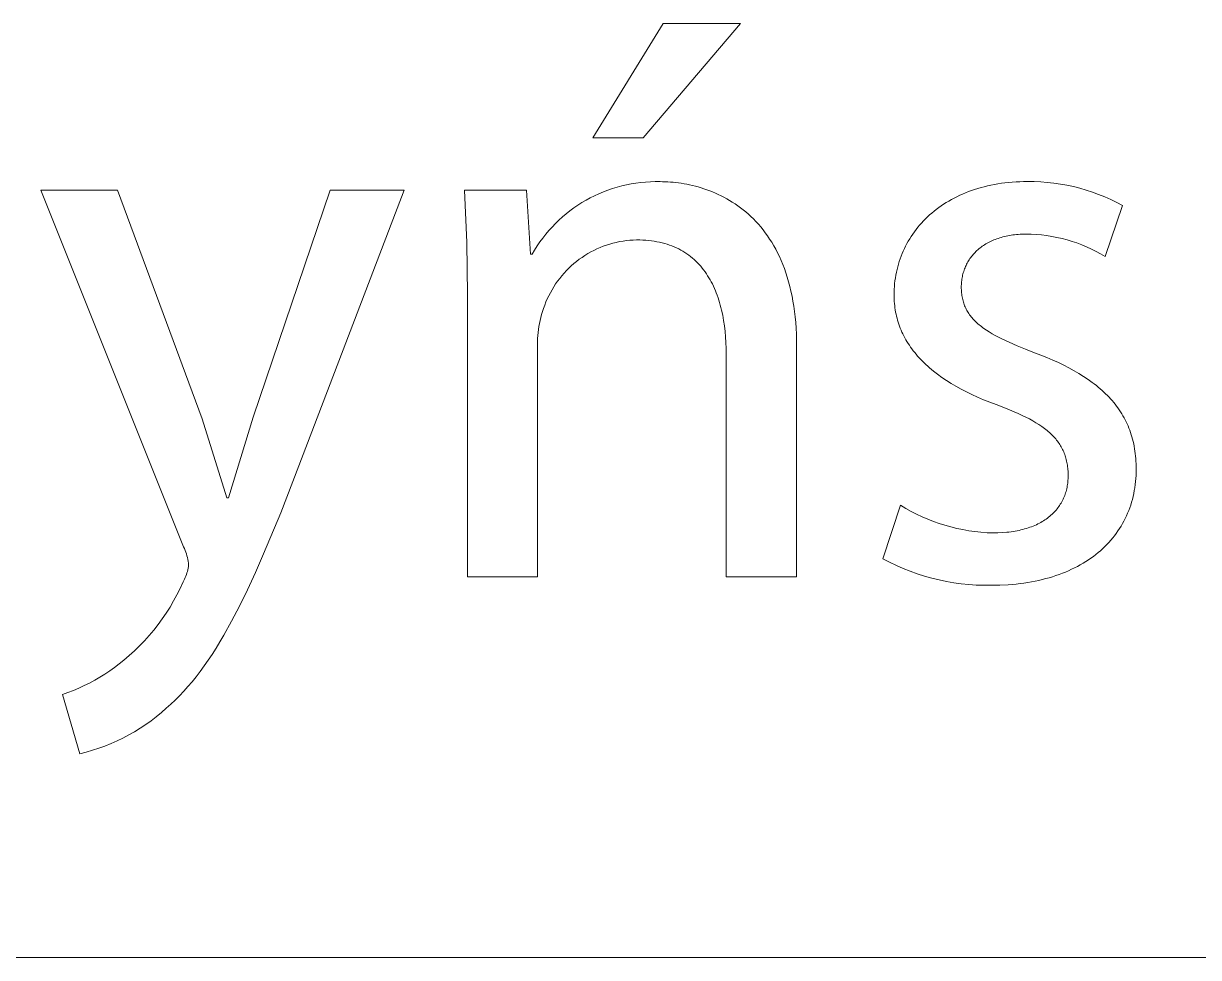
# Model space of a CAD drawing. Header units: millimetres. Extents: x 0 to 4030, y 0 to 2816.
# Drawn here: x 3440.1 to 3499.5, y 0 to 47.2 of the extents above; entities that cross this region are included whole.
import ezdxf

# ---------------------------------------------------------------- set-up
doc = ezdxf.new("R2010")
doc.units = ezdxf.units.MM
doc.header["$MEASUREMENT"] = 0
doc.layers.add('Domyślny', color=7, linetype='Continuous', true_color=0x000000)

msp = doc.modelspace()

# ---------------------------------------------------------------- linework, layer by layer
at = {"layer": 'Domyślny', "color": 18, "lineweight": 15, "true_color": 0x000000}
for p, q in [((3468.882, 41.385), (3472.439, 47.156)), ((3476.344, 47.156), (3471.432, 41.385)), ((3472.439, 47.156), (3476.344, 47.156)), ((3471.432, 41.385), (3468.882, 41.385)), ((3471.547, 39.153), (3471.79, 39.167)), ((3471.79, 39.167), (3472.034, 39.173)), ((3472.034, 39.173), (3472.278, 39.171)), ((3472.278, 39.171), (3472.405, 39.169)), ((3472.405, 39.169), (3472.535, 39.166)), ((3472.535, 39.166), (3472.666, 39.16)), ((3490.253, 39.161), (3490.444, 39.17)), ((3490.444, 39.17), (3490.637, 39.175)), ((3490.637, 39.175), (3490.833, 39.177)), ((3490.833, 39.177), (3491.167, 39.175)), ((3491.167, 39.175), (3491.501, 39.16)), ((3448.219, 20.731), (3441.012, 38.741)), ((3441.012, 38.741), (3444.877, 38.741)), ((3444.877, 38.741), (3449.158, 27.199)), ((3451.735, 27.28), (3455.613, 38.741)), ((3459.358, 38.741), (3454.043, 24.824)), ((3455.613, 38.741), (3459.358, 38.741)), ((3462.526, 36.099), (3462.4, 38.741)), ((3462.4, 38.741), (3465.541, 38.741)), ((3465.541, 38.741), (3465.742, 35.507)), ((3469.194, 38.564), (3469.419, 38.659)), ((3469.419, 38.659), (3469.646, 38.745)), ((3469.646, 38.745), (3469.877, 38.824)), ((3469.877, 38.824), (3470.11, 38.895)), ((3470.11, 38.895), (3470.346, 38.958)), ((3470.346, 38.958), (3470.583, 39.014)), ((3470.583, 39.014), (3470.822, 39.061)), ((3470.822, 39.061), (3471.063, 39.099)), ((3471.063, 39.099), (3471.304, 39.13)), ((3471.304, 39.13), (3471.547, 39.153)), ((3472.666, 39.16), (3472.8, 39.151)), ((3472.8, 39.151), (3472.935, 39.14)), ((3472.935, 39.14), (3473.071, 39.125)), ((3473.071, 39.125), (3473.209, 39.108)), ((3473.209, 39.108), (3473.349, 39.088)), ((3473.349, 39.088), (3473.489, 39.065)), ((3473.489, 39.065), (3473.631, 39.039)), ((3473.631, 39.039), (3473.773, 39.01)), ((3473.773, 39.01), (3473.916, 38.978)), ((3473.916, 38.978), (3474.06, 38.942)), ((3474.06, 38.942), (3474.204, 38.903)), ((3474.204, 38.903), (3474.349, 38.861)), ((3474.349, 38.861), (3474.494, 38.814)), ((3474.494, 38.814), (3474.639, 38.765)), ((3474.639, 38.765), (3474.784, 38.711)), ((3474.784, 38.711), (3474.928, 38.654)), ((3474.928, 38.654), (3475.073, 38.593)), ((3475.073, 38.593), (3475.217, 38.528)), ((3487.555, 38.546), (3487.703, 38.608)), ((3487.703, 38.608), (3487.854, 38.667)), ((3487.854, 38.667), (3488.008, 38.724)), ((3488.008, 38.724), (3488.165, 38.777)), ((3488.165, 38.777), (3488.324, 38.827)), ((3488.324, 38.827), (3488.487, 38.874)), ((3488.487, 38.874), (3488.652, 38.918)), ((3488.652, 38.918), (3488.819, 38.958)), ((3488.819, 38.958), (3488.989, 38.995)), ((3488.989, 38.995), (3489.162, 39.029)), ((3489.162, 39.029), (3489.338, 39.06)), ((3489.338, 39.06), (3489.516, 39.087)), ((3489.516, 39.087), (3489.696, 39.111)), ((3489.696, 39.111), (3489.879, 39.131)), ((3489.879, 39.131), (3490.065, 39.148)), ((3490.065, 39.148), (3490.253, 39.161)), ((3491.501, 39.16), (3491.833, 39.135)), ((3491.833, 39.135), (3492.165, 39.098)), ((3492.165, 39.098), (3492.496, 39.05)), ((3492.496, 39.05), (3492.824, 38.991)), ((3492.824, 38.991), (3493.151, 38.921)), ((3493.151, 38.921), (3493.474, 38.839)), ((3493.474, 38.839), (3493.795, 38.747)), ((3493.795, 38.747), (3494.113, 38.644)), ((3494.113, 38.644), (3494.426, 38.53)), ((3467.924, 37.844), (3468.125, 37.982)), ((3468.125, 37.982), (3468.331, 38.112)), ((3468.331, 38.112), (3468.541, 38.236)), ((3468.541, 38.236), (3468.755, 38.353)), ((3468.755, 38.353), (3468.973, 38.462)), ((3468.973, 38.462), (3469.194, 38.564)), ((3475.217, 38.528), (3475.361, 38.459)), ((3475.361, 38.459), (3475.504, 38.385)), ((3475.504, 38.385), (3475.646, 38.308)), ((3475.646, 38.308), (3475.787, 38.226)), ((3475.787, 38.226), (3475.927, 38.14)), ((3475.927, 38.14), (3476.066, 38.05)), ((3476.066, 38.05), (3476.204, 37.955)), ((3486.471, 37.948), (3486.596, 38.032)), ((3486.596, 38.032), (3486.724, 38.113)), ((3486.724, 38.113), (3486.855, 38.192)), ((3486.855, 38.192), (3486.99, 38.268)), ((3486.99, 38.268), (3487.127, 38.342)), ((3487.127, 38.342), (3487.266, 38.413)), ((3487.266, 38.413), (3487.409, 38.481)), ((3487.409, 38.481), (3487.555, 38.546)), ((3494.426, 38.53), (3494.736, 38.405)), ((3494.736, 38.405), (3495.042, 38.27)), ((3495.042, 38.27), (3495.342, 38.125)), ((3495.342, 38.125), (3495.638, 37.97)), ((3467.17, 37.227), (3467.351, 37.391)), ((3467.351, 37.391), (3467.537, 37.548)), ((3467.537, 37.548), (3467.728, 37.699)), ((3467.728, 37.699), (3467.924, 37.844)), ((3476.204, 37.955), (3476.34, 37.855)), ((3476.34, 37.855), (3476.475, 37.751)), ((3476.475, 37.751), (3476.607, 37.642)), ((3476.607, 37.642), (3476.738, 37.528)), ((3476.738, 37.528), (3476.868, 37.41)), ((3476.868, 37.41), (3476.994, 37.286)), ((3485.678, 37.29), (3485.782, 37.391)), ((3485.782, 37.391), (3485.889, 37.49)), ((3485.889, 37.49), (3486, 37.586)), ((3486, 37.586), (3486.113, 37.68)), ((3486.113, 37.68), (3486.229, 37.772)), ((3486.229, 37.772), (3486.348, 37.861)), ((3486.348, 37.861), (3486.471, 37.948)), ((3495.638, 37.97), (3494.752, 35.393)), ((3466.663, 36.7), (3466.826, 36.881)), ((3466.826, 36.881), (3466.995, 37.057)), ((3466.995, 37.057), (3467.17, 37.227)), ((3476.994, 37.286), (3477.119, 37.157)), ((3477.119, 37.157), (3477.242, 37.023)), ((3477.242, 37.023), (3477.361, 36.884)), ((3477.361, 36.884), (3477.479, 36.74)), ((3485.205, 36.753), (3485.293, 36.865)), ((3485.293, 36.865), (3485.385, 36.974)), ((3485.385, 36.974), (3485.479, 37.082)), ((3485.479, 37.082), (3485.577, 37.187)), ((3485.577, 37.187), (3485.678, 37.29)), ((3466.213, 36.125), (3466.356, 36.322)), ((3466.356, 36.322), (3466.507, 36.514)), ((3466.507, 36.514), (3466.663, 36.7)), ((3470.58, 36.196), (3470.409, 36.172)), ((3470.752, 36.213), (3470.58, 36.196)), ((3470.924, 36.225), (3470.752, 36.213)), ((3471.097, 36.232), (3470.924, 36.225)), ((3471.252, 36.23), (3471.097, 36.232)), ((3471.405, 36.224), (3471.252, 36.23)), ((3471.554, 36.214), (3471.405, 36.224)), ((3471.701, 36.201), (3471.554, 36.214)), ((3471.844, 36.184), (3471.701, 36.201)), ((3477.479, 36.74), (3477.593, 36.59)), ((3477.593, 36.59), (3477.705, 36.435)), ((3477.705, 36.435), (3477.813, 36.274)), ((3477.813, 36.274), (3477.919, 36.108)), ((3484.812, 36.167), (3484.884, 36.288)), ((3484.884, 36.288), (3484.96, 36.407)), ((3484.96, 36.407), (3485.038, 36.525)), ((3485.038, 36.525), (3485.12, 36.64)), ((3485.12, 36.64), (3485.205, 36.753)), ((3489.063, 36.195), (3488.993, 36.164)), ((3489.133, 36.226), (3489.063, 36.195)), ((3489.205, 36.255), (3489.133, 36.226)), ((3489.279, 36.282), (3489.205, 36.255)), ((3489.354, 36.309), (3489.279, 36.282)), ((3489.431, 36.333), (3489.354, 36.309)), ((3489.509, 36.357), (3489.431, 36.333)), ((3489.588, 36.379), (3489.509, 36.357)), ((3489.669, 36.399), (3489.588, 36.379)), ((3489.752, 36.418), (3489.669, 36.399)), ((3489.835, 36.435), (3489.752, 36.418)), ((3489.921, 36.451), (3489.835, 36.435)), ((3490.008, 36.465), (3489.921, 36.451)), ((3490.096, 36.478), (3490.008, 36.465)), ((3490.185, 36.489), (3490.096, 36.478)), ((3490.276, 36.498), (3490.185, 36.489)), ((3490.369, 36.506), (3490.276, 36.498)), ((3490.463, 36.512), (3490.369, 36.506)), ((3490.558, 36.517), (3490.463, 36.512)), ((3490.655, 36.519), (3490.558, 36.517)), ((3490.753, 36.52), (3490.655, 36.519)), ((3491.016, 36.516), (3490.753, 36.52)), ((3491.278, 36.502), (3491.016, 36.516)), ((3491.54, 36.48), (3491.278, 36.502)), ((3491.801, 36.448), (3491.54, 36.48)), ((3492.061, 36.408), (3491.801, 36.448)), ((3492.32, 36.359), (3492.061, 36.408)), ((3492.576, 36.301), (3492.32, 36.359)), ((3492.83, 36.234), (3492.576, 36.301)), ((3493.082, 36.158), (3492.83, 36.234)), ((3462.561, 33.453), (3462.526, 36.099)), ((3465.823, 35.507), (3465.946, 35.717)), ((3465.946, 35.717), (3466.076, 35.923)), ((3466.076, 35.923), (3466.213, 36.125)), ((3468.78, 35.621), (3468.629, 35.536)), ((3468.933, 35.701), (3468.78, 35.621)), ((3469.089, 35.775), (3468.933, 35.701)), ((3469.247, 35.844), (3469.089, 35.775)), ((3469.408, 35.908), (3469.247, 35.844)), ((3469.57, 35.966), (3469.408, 35.908)), ((3469.735, 36.019), (3469.57, 35.966)), ((3469.901, 36.066), (3469.735, 36.019)), ((3470.069, 36.107), (3469.901, 36.066)), ((3470.238, 36.142), (3470.069, 36.107)), ((3470.409, 36.172), (3470.238, 36.142)), ((3471.984, 36.164), (3471.844, 36.184)), ((3472.121, 36.14), (3471.984, 36.164)), ((3472.254, 36.112), (3472.121, 36.14)), ((3472.385, 36.081), (3472.254, 36.112)), ((3472.513, 36.047), (3472.385, 36.081)), ((3472.638, 36.009), (3472.513, 36.047)), ((3472.76, 35.968), (3472.638, 36.009)), ((3472.879, 35.924), (3472.76, 35.968)), ((3472.995, 35.876), (3472.879, 35.924)), ((3473.109, 35.825), (3472.995, 35.876)), ((3473.219, 35.771), (3473.109, 35.825)), ((3473.327, 35.715), (3473.219, 35.771)), ((3473.431, 35.655), (3473.327, 35.715)), ((3473.533, 35.592), (3473.431, 35.655)), ((3477.919, 36.108), (3478.021, 35.935)), ((3478.021, 35.935), (3478.119, 35.758)), ((3478.119, 35.758), (3478.215, 35.574)), ((3484.503, 35.538), (3484.558, 35.667)), ((3484.558, 35.667), (3484.617, 35.795)), ((3484.617, 35.795), (3484.678, 35.921)), ((3484.678, 35.921), (3484.744, 36.045)), ((3484.744, 36.045), (3484.812, 36.167)), ((3488.231, 35.64), (3488.184, 35.592)), ((3488.281, 35.687), (3488.231, 35.64)), ((3488.332, 35.733), (3488.281, 35.687)), ((3488.384, 35.778), (3488.332, 35.733)), ((3488.438, 35.822), (3488.384, 35.778)), ((3488.494, 35.865), (3488.438, 35.822)), ((3488.551, 35.906), (3488.494, 35.865)), ((3488.61, 35.947), (3488.551, 35.906)), ((3488.67, 35.986), (3488.61, 35.947)), ((3488.732, 36.024), (3488.67, 35.986)), ((3488.795, 36.061), (3488.732, 36.024)), ((3488.859, 36.096), (3488.795, 36.061)), ((3488.926, 36.131), (3488.859, 36.096)), ((3488.993, 36.164), (3488.926, 36.131)), ((3493.331, 36.074), (3493.082, 36.158)), ((3493.577, 35.981), (3493.331, 36.074)), ((3493.82, 35.879), (3493.577, 35.981)), ((3494.059, 35.77), (3493.82, 35.879)), ((3494.294, 35.652), (3494.059, 35.77)), ((3494.525, 35.526), (3494.294, 35.652)), ((3465.742, 35.507), (3465.823, 35.507)), ((3467.925, 35.036), (3467.796, 34.922)), ((3468.059, 35.145), (3467.925, 35.036)), ((3468.197, 35.25), (3468.059, 35.145)), ((3468.338, 35.35), (3468.197, 35.25)), ((3468.482, 35.445), (3468.338, 35.35)), ((3468.629, 35.536), (3468.482, 35.445)), ((3473.632, 35.526), (3473.533, 35.592)), ((3473.729, 35.457), (3473.632, 35.526)), ((3473.823, 35.385), (3473.729, 35.457)), ((3473.914, 35.311), (3473.823, 35.385)), ((3474.002, 35.234), (3473.914, 35.311)), ((3474.088, 35.154), (3474.002, 35.234)), ((3474.171, 35.071), (3474.088, 35.154)), ((3474.252, 34.986), (3474.171, 35.071)), ((3478.215, 35.574), (3478.306, 35.384)), ((3478.306, 35.384), (3478.394, 35.188)), ((3478.394, 35.188), (3478.477, 34.987)), ((3484.316, 35.007), (3484.358, 35.142)), ((3484.358, 35.142), (3484.403, 35.275)), ((3484.403, 35.275), (3484.451, 35.407)), ((3484.451, 35.407), (3484.503, 35.538)), ((3487.791, 35.06), (3487.761, 35.002)), ((3487.823, 35.117), (3487.791, 35.06)), ((3487.857, 35.173), (3487.823, 35.117)), ((3487.892, 35.229), (3487.857, 35.173)), ((3487.929, 35.283), (3487.892, 35.229)), ((3487.968, 35.337), (3487.929, 35.283)), ((3488.008, 35.39), (3487.968, 35.337)), ((3488.049, 35.442), (3488.008, 35.39)), ((3488.093, 35.493), (3488.049, 35.442)), ((3488.137, 35.543), (3488.093, 35.493)), ((3488.184, 35.592), (3488.137, 35.543)), ((3494.752, 35.393), (3494.525, 35.526)), ((3467.317, 34.424), (3467.209, 34.289)), ((3467.43, 34.554), (3467.317, 34.424)), ((3467.548, 34.681), (3467.43, 34.554)), ((3467.67, 34.804), (3467.548, 34.681)), ((3467.796, 34.922), (3467.67, 34.804)), ((3474.33, 34.899), (3474.252, 34.986)), ((3474.405, 34.809), (3474.33, 34.899)), ((3474.478, 34.716), (3474.405, 34.809)), ((3474.548, 34.621), (3474.478, 34.716)), ((3474.616, 34.524), (3474.548, 34.621)), ((3474.682, 34.424), (3474.616, 34.524)), ((3474.745, 34.322), (3474.682, 34.424)), ((3478.477, 34.987), (3478.557, 34.779)), ((3478.557, 34.779), (3478.633, 34.564)), ((3478.633, 34.564), (3478.704, 34.344)), ((3484.162, 34.314), (3484.186, 34.455)), ((3484.186, 34.455), (3484.213, 34.595)), ((3484.213, 34.595), (3484.244, 34.733)), ((3484.244, 34.733), (3484.278, 34.871)), ((3484.278, 34.871), (3484.316, 35.007)), ((3487.559, 34.449), (3487.545, 34.384)), ((3487.575, 34.513), (3487.559, 34.449)), ((3487.593, 34.576), (3487.575, 34.513)), ((3487.612, 34.639), (3487.593, 34.576)), ((3487.633, 34.701), (3487.612, 34.639)), ((3487.655, 34.763), (3487.633, 34.701)), ((3487.679, 34.824), (3487.655, 34.763)), ((3487.705, 34.884), (3487.679, 34.824)), ((3487.732, 34.943), (3487.705, 34.884)), ((3487.761, 35.002), (3487.732, 34.943)), ((3466.911, 33.865), (3466.822, 33.717)), ((3467.005, 34.01), (3466.911, 33.865)), ((3467.105, 34.151), (3467.005, 34.01)), ((3467.209, 34.289), (3467.105, 34.151)), ((3474.805, 34.218), (3474.745, 34.322)), ((3474.864, 34.112), (3474.805, 34.218)), ((3474.92, 34.004), (3474.864, 34.112)), ((3474.973, 33.893), (3474.92, 34.004)), ((3475.024, 33.781), (3474.973, 33.893)), ((3478.704, 34.344), (3478.771, 34.117)), ((3478.771, 34.117), (3478.833, 33.883)), ((3478.833, 33.883), (3478.89, 33.643)), ((3484.103, 33.74), (3484.113, 33.885)), ((3484.113, 33.885), (3484.125, 34.029)), ((3484.125, 34.029), (3484.142, 34.172)), ((3484.142, 34.172), (3484.162, 34.314)), ((3487.492, 33.918), (3487.491, 33.849)), ((3487.491, 33.849), (3487.492, 33.775)), ((3487.495, 33.986), (3487.492, 33.918)), ((3487.499, 34.053), (3487.495, 33.986)), ((3487.505, 34.12), (3487.499, 34.053)), ((3487.512, 34.187), (3487.505, 34.12)), ((3487.522, 34.253), (3487.512, 34.187)), ((3487.533, 34.319), (3487.522, 34.253)), ((3487.545, 34.384), (3487.533, 34.319)), ((3462.561, 19.214), (3462.561, 33.453)), ((3466.585, 33.256), (3466.517, 33.097)), ((3466.659, 33.412), (3466.585, 33.256)), ((3466.738, 33.566), (3466.659, 33.412)), ((3466.822, 33.717), (3466.738, 33.566)), ((3475.073, 33.667), (3475.024, 33.781)), ((3475.12, 33.55), (3475.073, 33.667)), ((3475.164, 33.432), (3475.12, 33.55)), ((3475.206, 33.312), (3475.164, 33.432)), ((3475.246, 33.191), (3475.206, 33.312)), ((3478.89, 33.643), (3478.943, 33.396)), ((3478.943, 33.396), (3478.99, 33.143)), ((3484.096, 33.447), (3484.098, 33.594)), ((3484.097, 33.338), (3484.096, 33.447)), ((3484.101, 33.229), (3484.097, 33.338)), ((3484.098, 33.594), (3484.103, 33.74)), ((3484.107, 33.121), (3484.101, 33.229)), ((3487.492, 33.775), (3487.495, 33.701)), ((3487.495, 33.701), (3487.499, 33.629)), ((3487.499, 33.629), (3487.505, 33.557)), ((3487.505, 33.557), (3487.513, 33.487)), ((3487.513, 33.487), (3487.522, 33.419)), ((3487.522, 33.419), (3487.533, 33.351)), ((3487.533, 33.351), (3487.546, 33.284)), ((3487.546, 33.284), (3487.561, 33.219)), ((3466.397, 32.773), (3466.346, 32.608)), ((3466.455, 32.936), (3466.397, 32.773)), ((3466.517, 33.097), (3466.455, 32.936)), ((3475.284, 33.067), (3475.246, 33.191)), ((3475.32, 32.942), (3475.284, 33.067)), ((3475.353, 32.816), (3475.32, 32.942)), ((3475.385, 32.687), (3475.353, 32.816)), ((3475.441, 32.426), (3475.385, 32.687)), ((3478.99, 33.143), (3479.033, 32.883)), ((3479.033, 32.883), (3479.07, 32.616)), ((3484.116, 33.014), (3484.107, 33.121)), ((3484.127, 32.907), (3484.116, 33.014)), ((3484.14, 32.801), (3484.127, 32.907)), ((3484.156, 32.695), (3484.14, 32.801)), ((3484.174, 32.59), (3484.156, 32.695)), ((3487.561, 33.219), (3487.577, 33.154)), ((3487.577, 33.154), (3487.595, 33.091)), ((3487.595, 33.091), (3487.615, 33.028)), ((3487.615, 33.028), (3487.636, 32.967)), ((3487.636, 32.967), (3487.66, 32.906)), ((3487.66, 32.906), (3487.685, 32.847)), ((3487.685, 32.847), (3487.712, 32.788)), ((3487.712, 32.788), (3487.74, 32.73)), ((3487.74, 32.73), (3487.771, 32.673)), ((3487.771, 32.673), (3487.803, 32.617)), ((3466.218, 32.165), (3466.185, 32.014)), ((3466.256, 32.314), (3466.218, 32.165)), ((3466.298, 32.462), (3466.256, 32.314)), ((3466.346, 32.608), (3466.298, 32.462)), ((3475.49, 32.159), (3475.441, 32.426)), ((3475.53, 31.887), (3475.49, 32.159)), ((3479.07, 32.616), (3479.102, 32.341)), ((3479.102, 32.341), (3479.128, 32.06)), ((3479.128, 32.06), (3479.149, 31.772)), ((3484.195, 32.486), (3484.174, 32.59)), ((3484.218, 32.383), (3484.195, 32.486)), ((3484.244, 32.28), (3484.218, 32.383)), ((3484.273, 32.177), (3484.244, 32.28)), ((3484.303, 32.076), (3484.273, 32.177)), ((3484.337, 31.975), (3484.303, 32.076)), ((3487.803, 32.617), (3487.837, 32.562)), ((3487.837, 32.562), (3487.873, 32.507)), ((3487.873, 32.507), (3487.91, 32.453)), ((3487.91, 32.453), (3487.95, 32.4)), ((3487.95, 32.4), (3487.991, 32.348)), ((3487.991, 32.348), (3488.034, 32.296)), ((3488.034, 32.296), (3488.079, 32.245)), ((3488.079, 32.245), (3488.126, 32.194)), ((3488.126, 32.194), (3488.174, 32.144)), ((3488.174, 32.144), (3488.225, 32.095)), ((3488.225, 32.095), (3488.277, 32.046)), ((3488.277, 32.046), (3488.331, 31.998)), ((3466.115, 31.558), (3466.102, 31.405)), ((3466.133, 31.711), (3466.115, 31.558)), ((3466.157, 31.863), (3466.133, 31.711)), ((3466.185, 32.014), (3466.157, 31.863)), ((3475.563, 31.61), (3475.53, 31.887)), ((3475.588, 31.329), (3475.563, 31.61)), ((3479.149, 31.772), (3479.164, 31.476)), ((3479.164, 31.476), (3479.173, 31.174)), ((3484.372, 31.875), (3484.337, 31.975)), ((3484.411, 31.775), (3484.372, 31.875)), ((3484.451, 31.676), (3484.411, 31.775)), ((3484.494, 31.578), (3484.451, 31.676)), ((3484.54, 31.48), (3484.494, 31.578)), ((3484.588, 31.384), (3484.54, 31.48)), ((3488.331, 31.998), (3488.387, 31.95)), ((3488.387, 31.95), (3488.445, 31.903)), ((3488.445, 31.903), (3488.505, 31.856)), ((3488.505, 31.856), (3488.566, 31.81)), ((3488.566, 31.81), (3488.63, 31.764)), ((3488.63, 31.764), (3488.763, 31.673)), ((3488.763, 31.673), (3488.903, 31.583)), ((3488.903, 31.583), (3489.051, 31.495)), ((3489.051, 31.495), (3489.206, 31.407)), ((3466.093, 31.251), (3466.089, 31.098)), ((3466.089, 31.098), (3466.091, 30.944)), ((3466.091, 30.944), (3466.091, 19.214)), ((3466.102, 31.405), (3466.093, 31.251)), ((3475.606, 31.043), (3475.588, 31.329)), ((3475.616, 30.754), (3475.606, 31.043)), ((3479.173, 31.174), (3479.176, 30.863)), ((3479.176, 30.863), (3479.176, 19.214)), ((3484.639, 31.288), (3484.588, 31.384)), ((3484.692, 31.192), (3484.639, 31.288)), ((3484.748, 31.098), (3484.692, 31.192)), ((3484.807, 31.004), (3484.748, 31.098)), ((3484.867, 30.911), (3484.807, 31.004)), ((3484.931, 30.818), (3484.867, 30.911)), ((3489.206, 31.407), (3489.37, 31.32)), ((3489.37, 31.32), (3489.541, 31.234)), ((3489.541, 31.234), (3489.907, 31.061)), ((3489.907, 31.061), (3490.304, 30.888)), ((3490.304, 30.888), (3490.734, 30.713)), ((3475.62, 30.461), (3475.616, 30.754)), ((3475.62, 19.214), (3475.62, 30.461)), ((3484.997, 30.726), (3484.931, 30.818)), ((3485.065, 30.636), (3484.997, 30.726)), ((3485.136, 30.545), (3485.065, 30.636)), ((3485.21, 30.456), (3485.136, 30.545)), ((3485.286, 30.367), (3485.21, 30.456)), ((3485.364, 30.28), (3485.286, 30.367)), ((3485.445, 30.192), (3485.364, 30.28)), ((3490.734, 30.713), (3491.195, 30.535)), ((3491.195, 30.535), (3491.509, 30.414)), ((3491.509, 30.414), (3491.813, 30.29)), ((3491.813, 30.29), (3492.106, 30.164)), ((3485.529, 30.106), (3485.445, 30.192)), ((3485.615, 30.021), (3485.529, 30.106)), ((3485.704, 29.936), (3485.615, 30.021)), ((3485.796, 29.852), (3485.704, 29.936)), ((3485.89, 29.769), (3485.796, 29.852)), ((3485.986, 29.687), (3485.89, 29.769)), ((3486.085, 29.606), (3485.986, 29.687)), ((3492.106, 30.164), (3492.391, 30.035)), ((3492.391, 30.035), (3492.665, 29.903)), ((3492.665, 29.903), (3492.929, 29.767)), ((3492.929, 29.767), (3493.184, 29.628)), ((3486.292, 29.445), (3486.085, 29.606)), ((3486.508, 29.289), (3486.292, 29.445)), ((3486.735, 29.135), (3486.508, 29.289)), ((3486.972, 28.985), (3486.735, 29.135)), ((3493.184, 29.628), (3493.429, 29.486)), ((3493.429, 29.486), (3493.664, 29.34)), ((3493.664, 29.34), (3493.889, 29.19)), ((3493.889, 29.19), (3494.104, 29.036)), ((3487.22, 28.839), (3486.972, 28.985)), ((3487.478, 28.696), (3487.22, 28.839)), ((3487.747, 28.557), (3487.478, 28.696)), ((3488.026, 28.422), (3487.747, 28.557)), ((3494.104, 29.036), (3494.208, 28.958)), ((3494.208, 28.958), (3494.31, 28.879)), ((3494.31, 28.879), (3494.409, 28.798)), ((3494.409, 28.798), (3494.505, 28.717)), ((3494.505, 28.717), (3494.599, 28.634)), ((3494.599, 28.634), (3494.691, 28.55)), ((3494.691, 28.55), (3494.78, 28.466)), ((3488.316, 28.29), (3488.026, 28.422)), ((3488.617, 28.162), (3488.316, 28.29)), ((3488.928, 28.038), (3488.617, 28.162)), ((3489.249, 27.917), (3488.928, 28.038)), ((3489.724, 27.737), (3489.249, 27.917)), ((3494.78, 28.466), (3494.866, 28.38)), ((3494.866, 28.38), (3494.95, 28.293)), ((3494.95, 28.293), (3495.032, 28.204)), ((3495.032, 28.204), (3495.111, 28.115)), ((3495.111, 28.115), (3495.188, 28.024)), ((3495.188, 28.024), (3495.262, 27.932)), ((3495.262, 27.932), (3495.334, 27.839)), ((3490.161, 27.555), (3489.724, 27.737)), ((3490.366, 27.464), (3490.161, 27.555)), ((3490.562, 27.373), (3490.366, 27.464)), ((3490.749, 27.281), (3490.562, 27.373)), ((3495.334, 27.839), (3495.403, 27.745)), ((3495.403, 27.745), (3495.469, 27.649)), ((3495.469, 27.649), (3495.534, 27.552)), ((3495.534, 27.552), (3495.595, 27.454)), ((3495.595, 27.454), (3495.654, 27.354)), ((3495.654, 27.354), (3495.711, 27.253)), ((3449.158, 27.199), (3450.406, 23.2)), ((3450.487, 23.2), (3451.735, 27.28)), ((3490.927, 27.188), (3490.749, 27.281)), ((3491.097, 27.094), (3490.927, 27.188)), ((3491.259, 26.998), (3491.097, 27.094)), ((3491.412, 26.902), (3491.259, 26.998)), ((3491.556, 26.804), (3491.412, 26.902)), ((3491.625, 26.755), (3491.556, 26.804)), ((3491.693, 26.705), (3491.625, 26.755)), ((3491.758, 26.655), (3491.693, 26.705)), ((3495.711, 27.253), (3495.765, 27.151)), ((3495.765, 27.151), (3495.817, 27.047)), ((3495.817, 27.047), (3495.866, 26.942)), ((3495.866, 26.942), (3495.913, 26.836)), ((3495.913, 26.836), (3495.957, 26.728)), ((3495.957, 26.728), (3495.999, 26.618)), ((3491.821, 26.604), (3491.758, 26.655)), ((3491.882, 26.553), (3491.821, 26.604)), ((3491.942, 26.501), (3491.882, 26.553)), ((3491.999, 26.449), (3491.942, 26.501)), ((3492.054, 26.396), (3491.999, 26.449)), ((3492.108, 26.343), (3492.054, 26.396)), ((3492.159, 26.289), (3492.108, 26.343)), ((3492.209, 26.234), (3492.159, 26.289)), ((3492.257, 26.179), (3492.209, 26.234)), ((3492.303, 26.124), (3492.257, 26.179)), ((3492.347, 26.068), (3492.303, 26.124)), ((3495.999, 26.618), (3496.038, 26.508)), ((3496.038, 26.508), (3496.074, 26.395)), ((3496.074, 26.395), (3496.108, 26.281)), ((3496.108, 26.281), (3496.14, 26.166)), ((3496.14, 26.166), (3496.169, 26.049)), ((3492.389, 26.011), (3492.347, 26.068)), ((3492.429, 25.953), (3492.389, 26.011)), ((3492.468, 25.895), (3492.429, 25.953)), ((3492.505, 25.836), (3492.468, 25.895)), ((3492.54, 25.776), (3492.505, 25.836)), ((3492.573, 25.716), (3492.54, 25.776)), ((3492.604, 25.654), (3492.573, 25.716)), ((3492.634, 25.592), (3492.604, 25.654)), ((3492.662, 25.53), (3492.634, 25.592)), ((3492.688, 25.466), (3492.662, 25.53)), ((3496.169, 26.049), (3496.196, 25.931)), ((3496.196, 25.931), (3496.22, 25.811)), ((3496.22, 25.811), (3496.241, 25.689)), ((3496.241, 25.689), (3496.26, 25.566)), ((3496.26, 25.566), (3496.277, 25.441)), ((3492.713, 25.401), (3492.688, 25.466)), ((3492.736, 25.336), (3492.713, 25.401)), ((3492.757, 25.27), (3492.736, 25.336)), ((3492.776, 25.203), (3492.757, 25.27)), ((3492.794, 25.135), (3492.776, 25.203)), ((3492.81, 25.066), (3492.794, 25.135)), ((3492.825, 24.996), (3492.81, 25.066)), ((3492.838, 24.925), (3492.825, 24.996)), ((3492.85, 24.853), (3492.838, 24.925)), ((3496.277, 25.441), (3496.29, 25.314)), ((3496.29, 25.314), (3496.302, 25.186)), ((3496.302, 25.186), (3496.311, 25.056)), ((3496.311, 25.056), (3496.317, 24.925)), ((3496.317, 24.925), (3496.321, 24.791)), ((3454.043, 24.824), (3453.122, 22.458)), ((3492.859, 24.78), (3492.85, 24.853)), ((3492.868, 24.706), (3492.859, 24.78)), ((3492.875, 24.631), (3492.868, 24.706)), ((3492.88, 24.555), (3492.875, 24.631)), ((3492.883, 24.478), (3492.88, 24.555)), ((3492.886, 24.4), (3492.883, 24.478)), ((3492.886, 24.321), (3492.886, 24.4)), ((3496.314, 24.338), (3496.305, 24.182)), ((3496.32, 24.497), (3496.314, 24.338)), ((3496.322, 24.656), (3496.32, 24.497)), ((3496.321, 24.791), (3496.322, 24.656)), ((3492.814, 23.668), (3492.83, 23.738)), ((3492.83, 23.738), (3492.843, 23.809)), ((3492.843, 23.809), (3492.854, 23.881)), ((3492.854, 23.881), (3492.864, 23.953)), ((3492.864, 23.953), (3492.872, 24.025)), ((3492.872, 24.025), (3492.878, 24.098)), ((3492.878, 24.098), (3492.883, 24.172)), ((3492.883, 24.172), (3492.886, 24.246)), ((3492.886, 24.246), (3492.886, 24.321)), ((3496.273, 23.873), (3496.252, 23.721)), ((3496.291, 24.026), (3496.273, 23.873)), ((3496.305, 24.182), (3496.291, 24.026)), ((3450.406, 23.2), (3450.487, 23.2)), ((3492.628, 23.132), (3492.657, 23.196)), ((3492.657, 23.196), (3492.685, 23.261)), ((3492.685, 23.261), (3492.711, 23.327)), ((3492.711, 23.327), (3492.736, 23.394)), ((3492.736, 23.394), (3492.758, 23.461)), ((3492.758, 23.461), (3492.779, 23.53)), ((3492.779, 23.53), (3492.797, 23.599)), ((3492.797, 23.599), (3492.814, 23.668)), ((3496.165, 23.275), (3496.128, 23.129)), ((3496.198, 23.422), (3496.165, 23.275)), ((3496.227, 23.57), (3496.198, 23.422)), ((3496.252, 23.721), (3496.227, 23.57)), ((3483.532, 20.134), (3484.418, 22.831)), ((3484.418, 22.831), (3484.683, 22.673)), ((3484.683, 22.673), (3484.954, 22.523)), ((3492.229, 22.538), (3492.278, 22.593)), ((3492.278, 22.593), (3492.324, 22.649)), ((3492.324, 22.649), (3492.368, 22.706)), ((3492.368, 22.706), (3492.411, 22.764)), ((3492.411, 22.764), (3492.452, 22.823)), ((3492.452, 22.823), (3492.491, 22.883)), ((3492.491, 22.883), (3492.528, 22.944)), ((3492.528, 22.944), (3492.563, 23.006)), ((3492.563, 23.006), (3492.596, 23.068)), ((3492.596, 23.068), (3492.628, 23.132)), ((3495.945, 22.566), (3495.889, 22.43)), ((3495.996, 22.704), (3495.945, 22.566)), ((3496.044, 22.844), (3495.996, 22.704)), ((3496.088, 22.986), (3496.044, 22.844)), ((3496.128, 23.129), (3496.088, 22.986)), ((3453.122, 22.458), (3452.261, 20.377)), ((3484.954, 22.523), (3485.229, 22.383)), ((3485.229, 22.383), (3485.509, 22.252)), ((3485.509, 22.252), (3485.793, 22.13)), ((3485.793, 22.13), (3486.081, 22.017)), ((3486.081, 22.017), (3486.372, 21.914)), ((3491.432, 21.927), (3491.504, 21.967)), ((3491.504, 21.967), (3491.575, 22.008)), ((3491.575, 22.008), (3491.644, 22.05)), ((3491.644, 22.05), (3491.711, 22.093)), ((3491.711, 22.093), (3491.776, 22.138)), ((3491.776, 22.138), (3491.84, 22.184)), ((3491.84, 22.184), (3491.901, 22.231)), ((3491.901, 22.231), (3491.96, 22.279)), ((3491.96, 22.279), (3492.018, 22.329)), ((3492.018, 22.329), (3492.074, 22.379)), ((3492.074, 22.379), (3492.127, 22.431)), ((3492.127, 22.431), (3492.179, 22.484)), ((3492.179, 22.484), (3492.229, 22.538)), ((3495.702, 22.034), (3495.632, 21.906)), ((3495.768, 22.164), (3495.702, 22.034)), ((3495.83, 22.296), (3495.768, 22.164)), ((3495.889, 22.43), (3495.83, 22.296)), ((3486.372, 21.914), (3486.667, 21.821)), ((3486.667, 21.821), (3486.965, 21.738)), ((3486.965, 21.738), (3487.265, 21.665)), ((3487.265, 21.665), (3487.567, 21.601)), ((3487.567, 21.601), (3487.872, 21.548)), ((3487.872, 21.548), (3488.178, 21.504)), ((3488.178, 21.504), (3488.485, 21.471)), ((3488.485, 21.471), (3488.793, 21.448)), ((3488.793, 21.448), (3489.102, 21.435)), ((3489.102, 21.435), (3489.339, 21.439)), ((3489.339, 21.439), (3489.569, 21.45)), ((3489.569, 21.45), (3489.791, 21.469)), ((3489.791, 21.469), (3489.898, 21.48)), ((3489.898, 21.48), (3490.004, 21.494)), ((3490.004, 21.494), (3490.108, 21.509)), ((3490.108, 21.509), (3490.21, 21.526)), ((3490.21, 21.526), (3490.31, 21.545)), ((3490.31, 21.545), (3490.408, 21.565)), ((3490.408, 21.565), (3490.504, 21.587)), ((3490.504, 21.587), (3490.598, 21.61)), ((3490.598, 21.61), (3490.69, 21.635)), ((3490.69, 21.635), (3490.78, 21.662)), ((3490.78, 21.662), (3490.868, 21.69)), ((3490.868, 21.69), (3490.955, 21.719)), ((3490.955, 21.719), (3491.039, 21.75)), ((3491.039, 21.75), (3491.121, 21.783)), ((3491.121, 21.783), (3491.202, 21.817)), ((3491.202, 21.817), (3491.28, 21.852)), ((3491.28, 21.852), (3491.357, 21.889)), ((3491.357, 21.889), (3491.432, 21.927)), ((3495.316, 21.414), (3495.229, 21.297)), ((3495.401, 21.534), (3495.316, 21.414)), ((3495.481, 21.656), (3495.401, 21.534)), ((3495.558, 21.78), (3495.481, 21.656)), ((3495.632, 21.906), (3495.558, 21.78)), ((3494.843, 20.85), (3494.737, 20.744)), ((3494.944, 20.958), (3494.843, 20.85)), ((3495.043, 21.069), (3494.944, 20.958)), ((3495.137, 21.182), (3495.043, 21.069)), ((3495.229, 21.297), (3495.137, 21.182)), ((3448.258, 20.644), (3448.219, 20.731)), ((3448.294, 20.556), (3448.258, 20.644)), ((3448.327, 20.467), (3448.294, 20.556)), ((3448.357, 20.376), (3448.327, 20.467)), ((3448.384, 20.285), (3448.357, 20.376)), ((3448.408, 20.193), (3448.384, 20.285)), ((3448.429, 20.1), (3448.408, 20.193)), ((3452.261, 20.377), (3451.847, 19.436)), ((3494.16, 20.251), (3494.035, 20.16)), ((3494.282, 20.344), (3494.16, 20.251)), ((3494.401, 20.441), (3494.282, 20.344)), ((3494.517, 20.539), (3494.401, 20.441)), ((3494.629, 20.64), (3494.517, 20.539)), ((3494.737, 20.744), (3494.629, 20.64)), ((3448.428, 19.575), (3448.446, 19.655)), ((3448.447, 20.007), (3448.429, 20.1)), ((3448.446, 19.655), (3448.461, 19.736)), ((3448.462, 19.913), (3448.447, 20.007)), ((3448.461, 19.736), (3448.474, 19.818)), ((3448.474, 19.818), (3448.462, 19.913)), ((3483.869, 19.957), (3483.532, 20.134)), ((3484.211, 19.792), (3483.869, 19.957)), ((3484.56, 19.64), (3484.211, 19.792)), ((3484.913, 19.499), (3484.56, 19.64)), ((3493.063, 19.598), (3492.911, 19.529)), ((3493.212, 19.67), (3493.063, 19.598)), ((3493.357, 19.745), (3493.212, 19.67)), ((3493.499, 19.822), (3493.357, 19.745)), ((3493.638, 19.903), (3493.499, 19.822)), ((3493.773, 19.986), (3493.638, 19.903)), ((3493.906, 20.072), (3493.773, 19.986)), ((3494.035, 20.16), (3493.906, 20.072)), ((3448.192, 18.959), (3448.23, 19.032)), ((3448.23, 19.032), (3448.266, 19.107)), ((3448.266, 19.107), (3448.299, 19.182)), ((3448.299, 19.182), (3448.33, 19.259)), ((3448.33, 19.259), (3448.359, 19.337)), ((3448.359, 19.337), (3448.384, 19.415)), ((3448.384, 19.415), (3448.408, 19.495)), ((3448.408, 19.495), (3448.428, 19.575)), ((3451.847, 19.436), (3451.441, 18.558)), ((3466.091, 19.214), (3462.561, 19.214)), ((3479.176, 19.214), (3475.62, 19.214)), ((3485.27, 19.371), (3484.913, 19.499)), ((3485.632, 19.255), (3485.27, 19.371)), ((3485.998, 19.152), (3485.632, 19.255)), ((3486.367, 19.061), (3485.998, 19.152)), ((3486.739, 18.983), (3486.367, 19.061)), ((3491.219, 19.001), (3491.033, 18.965)), ((3491.402, 19.039), (3491.219, 19.001)), ((3491.582, 19.082), (3491.402, 19.039)), ((3491.759, 19.127), (3491.582, 19.082)), ((3491.933, 19.175), (3491.759, 19.127)), ((3492.104, 19.227), (3491.933, 19.175)), ((3492.272, 19.281), (3492.104, 19.227)), ((3492.436, 19.339), (3492.272, 19.281)), ((3492.598, 19.399), (3492.436, 19.339)), ((3492.756, 19.462), (3492.598, 19.399)), ((3492.911, 19.529), (3492.756, 19.462)), ((3447.883, 18.316), (3448.043, 18.635)), ((3448.043, 18.635), (3448.192, 18.959)), ((3451.441, 18.558), (3451.041, 17.74)), ((3487.114, 18.919), (3486.739, 18.983)), ((3487.491, 18.867), (3487.114, 18.919)), ((3487.869, 18.828), (3487.491, 18.867)), ((3488.248, 18.803), (3487.869, 18.828)), ((3488.628, 18.791), (3488.248, 18.803)), ((3489.008, 18.791), (3488.628, 18.791)), ((3489.436, 18.799), (3489.008, 18.791)), ((3489.853, 18.82), (3489.436, 18.799)), ((3490.057, 18.836), (3489.853, 18.82)), ((3490.258, 18.855), (3490.057, 18.836)), ((3490.456, 18.877), (3490.258, 18.855)), ((3490.652, 18.903), (3490.456, 18.877)), ((3490.844, 18.932), (3490.652, 18.903)), ((3491.033, 18.965), (3490.844, 18.932)), ((3447.532, 17.694), (3447.713, 18.002)), ((3447.713, 18.002), (3447.883, 18.316)), ((3447.14, 17.097), (3447.341, 17.392)), ((3447.341, 17.392), (3447.532, 17.694)), ((3451.041, 17.74), (3450.645, 16.978)), ((3446.708, 16.529), (3446.929, 16.809)), ((3446.929, 16.809), (3447.14, 17.097)), ((3450.645, 16.978), (3450.25, 16.27)), ((3446.24, 15.99), (3446.479, 16.255)), ((3446.479, 16.255), (3446.708, 16.529)), ((3450.25, 16.27), (3450.052, 15.936)), ((3445.471, 15.244), (3445.736, 15.484)), ((3445.736, 15.484), (3445.992, 15.733)), ((3445.992, 15.733), (3446.24, 15.99)), ((3449.855, 15.614), (3449.656, 15.304)), ((3450.052, 15.936), (3449.855, 15.614)), ((3444.969, 14.825), (3445.199, 15.014)), ((3445.199, 15.014), (3445.471, 15.244)), ((3449.456, 15.005), (3449.256, 14.718)), ((3449.656, 15.304), (3449.456, 15.005)), ((3443.99, 14.147), (3444.243, 14.305)), ((3444.243, 14.305), (3444.49, 14.47)), ((3444.49, 14.47), (3444.732, 14.644)), ((3444.732, 14.644), (3444.969, 14.825)), ((3449.053, 14.442), (3448.849, 14.177)), ((3449.256, 14.718), (3449.053, 14.442)), ((3442.933, 13.601), (3443.204, 13.725)), ((3443.204, 13.725), (3443.471, 13.857)), ((3443.471, 13.857), (3443.733, 13.998)), ((3443.733, 13.998), (3443.99, 14.147)), ((3448.434, 13.676), (3448.223, 13.44)), ((3448.643, 13.921), (3448.434, 13.676)), ((3448.849, 14.177), (3448.643, 13.921)), ((3442.099, 13.282), (3442.38, 13.38)), ((3442.971, 10.29), (3442.099, 13.282)), ((3442.38, 13.38), (3442.659, 13.486)), ((3442.659, 13.486), (3442.933, 13.601)), ((3448.009, 13.213), (3447.792, 12.995)), ((3448.223, 13.44), (3448.009, 13.213)), ((3447.346, 12.584), (3447.096, 12.365)), ((3447.571, 12.786), (3447.346, 12.584)), ((3447.792, 12.995), (3447.571, 12.786)), ((3446.574, 11.951), (3446.303, 11.758)), ((3446.839, 12.154), (3446.574, 11.951)), ((3447.096, 12.365), (3446.839, 12.154)), ((3445.742, 11.4), (3445.453, 11.235)), ((3446.026, 11.574), (3445.742, 11.4)), ((3446.303, 11.758), (3446.026, 11.574)), ((3444.553, 10.802), (3444.244, 10.678)), ((3444.858, 10.936), (3444.553, 10.802)), ((3445.158, 11.081), (3444.858, 10.936)), ((3445.453, 11.235), (3445.158, 11.081)), ((3443.294, 10.37), (3442.971, 10.29)), ((3443.614, 10.462), (3443.294, 10.37)), ((3443.931, 10.565), (3443.614, 10.462)), ((3444.244, 10.678), (3443.931, 10.565)), ((4026.418, 0), (0.001, 0)), ((4026.418, 0), (2507.181, 0))]:
    msp.add_line(p, q, dxfattribs=at)

doc.saveas('drawing.dxf')
